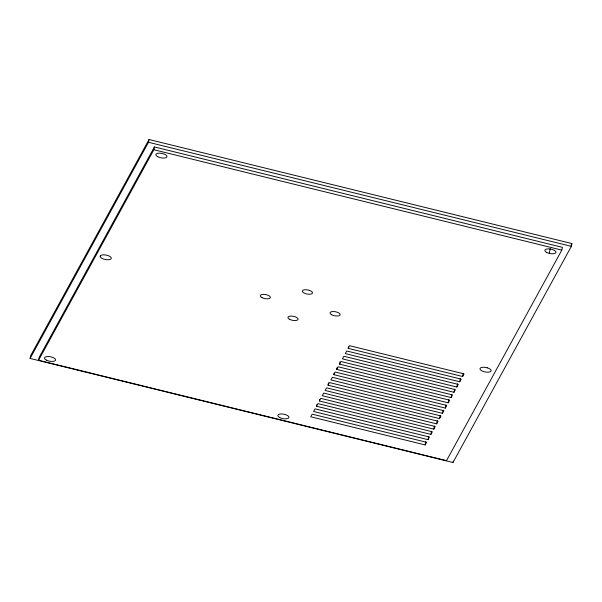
<?xml version="1.0" encoding="UTF-8"?>
<svg xmlns="http://www.w3.org/2000/svg" width="602" height="602" viewBox="0 0 602 602"><rect width="100%" height="100%" fill="white"/><g stroke="black" fill="none" stroke-linecap="round" stroke-linejoin="round"><path stroke-width="0.9" d="M30.1 358.438L30.634 355.654L149.025 139.506L571.9 243.562L571.366 246.346L452.975 462.494L30.1 358.438L148.491 142.29L149.025 139.506M38.573 360.244L39.107 357.453L154.405 146.948L562.358 247.332L561.817 250.116L446.518 460.628L38.573 360.244L153.871 149.732L154.405 146.948M316.486 406.245L317.924 403.611L432.349 431.769L430.912 434.396L316.486 406.245L316.795 404.649M319.369 400.977L320.806 398.351L435.231 426.502L433.794 429.136L319.369 400.977L319.677 399.389M328.015 385.19L329.46 382.556L443.885 410.714L442.44 413.348L328.015 385.19L328.474 382.804M333.779 374.662L335.224 372.036L449.649 400.187L448.204 402.821L333.779 374.662L334.087 373.074M336.661 369.402L338.106 366.768L452.531 394.927L451.086 397.561L336.661 369.402L336.969 367.807M339.543 364.142L340.988 361.509L455.413 389.667L453.968 392.293L339.543 364.142L340.002 361.749M348.189 348.355L349.634 345.721L464.059 373.88L462.614 376.506L348.189 348.355L348.498 346.76M425.147 444.923L426.585 442.289L312.16 414.138L310.722 416.765L425.147 444.923L425.757 441.74M428.03 439.663L429.467 437.029L315.042 408.871L313.604 411.505L428.03 439.663L428.639 436.473M430.912 434.396L431.521 431.213M433.794 429.136L434.403 425.953M436.676 423.876L438.113 421.242L323.688 393.083L322.251 395.717L436.676 423.876L437.285 420.685M439.558 418.608L441.003 415.982L326.577 387.823L325.133 390.45L439.558 418.608L440.175 415.425M442.44 413.348L443.057 410.165M445.322 408.088L446.767 405.455L332.342 377.296L330.897 379.93L445.322 408.088L445.939 404.898M448.204 402.821L448.821 399.638M451.086 397.561L451.703 394.37M453.968 392.293L454.585 389.11M456.85 387.033L458.295 384.4L343.87 356.249L342.425 358.875L456.85 387.033L457.467 383.85M459.732 381.773L461.177 379.14L346.752 350.981L345.307 353.615L459.732 381.773L460.349 378.583M462.614 376.506L463.231 373.323M452.975 462.494L453.246 461.102M549.28 253.397L550.198 248.618M570.997 245.202L571.9 243.562M148.491 142.29L571.366 246.346M153.871 149.732L561.817 250.116M100.263 255.955L100.158 256.535A5.674 2.265 10.9 0 0 104.605 259.364A5.674 2.265 10.9 0 0 110.73 259.138L111.212 258.649A5.674 2.265 10.9 0 0 106.87 255.233A5.674 2.265 10.9 0 0 100.263 255.955M487.379 367.852L485.949 367.498A5.674 2.265 10.9 0 0 480.087 368.386A5.674 2.265 10.9 0 0 483.745 371.607L485.174 371.953A5.674 2.265 10.9 0 0 491.036 371.065A5.674 2.265 10.9 0 0 487.379 367.852M309.3 290.345L308.021 290.006A5.162 2.054 10.9 0 0 302.497 290.676A5.162 2.054 10.9 0 0 305.545 293.618L306.832 293.964A5.162 2.054 10.9 0 0 312.348 293.287A5.162 2.054 10.9 0 0 309.3 290.345M546.691 252.449A5.674 2.265 10.9 0 0 555.887 252.674A5.674 2.265 10.9 0 0 548.655 248.867A5.674 2.265 10.9 0 0 546.691 252.449M157.716 156.731A5.674 2.265 10.9 0 0 166.904 156.956A5.674 2.265 10.9 0 0 159.68 153.149A5.674 2.265 10.9 0 0 157.716 156.731M46.324 360.101A5.674 2.265 10.9 0 0 55.512 360.335A5.674 2.265 10.9 0 0 48.288 356.519A5.674 2.265 10.9 0 0 46.324 360.101M279.667 417.525A5.674 2.265 10.9 0 0 288.855 417.75A5.674 2.265 10.9 0 0 281.631 413.943A5.674 2.265 10.9 0 0 279.667 417.525M331.717 314.786A5.162 2.054 10.9 0 0 340.077 314.996A5.162 2.054 10.9 0 0 333.5 311.527A5.162 2.054 10.9 0 0 331.717 314.786M289.615 319.338A5.162 2.054 10.9 0 0 297.975 319.549A5.162 2.054 10.9 0 0 291.398 316.08A5.162 2.054 10.9 0 0 289.615 319.338M261.96 297.621A5.162 2.054 10.9 0 0 270.313 297.824A5.162 2.054 10.9 0 0 263.744 294.363A5.162 2.054 10.9 0 0 261.96 297.621"/></g></svg>
